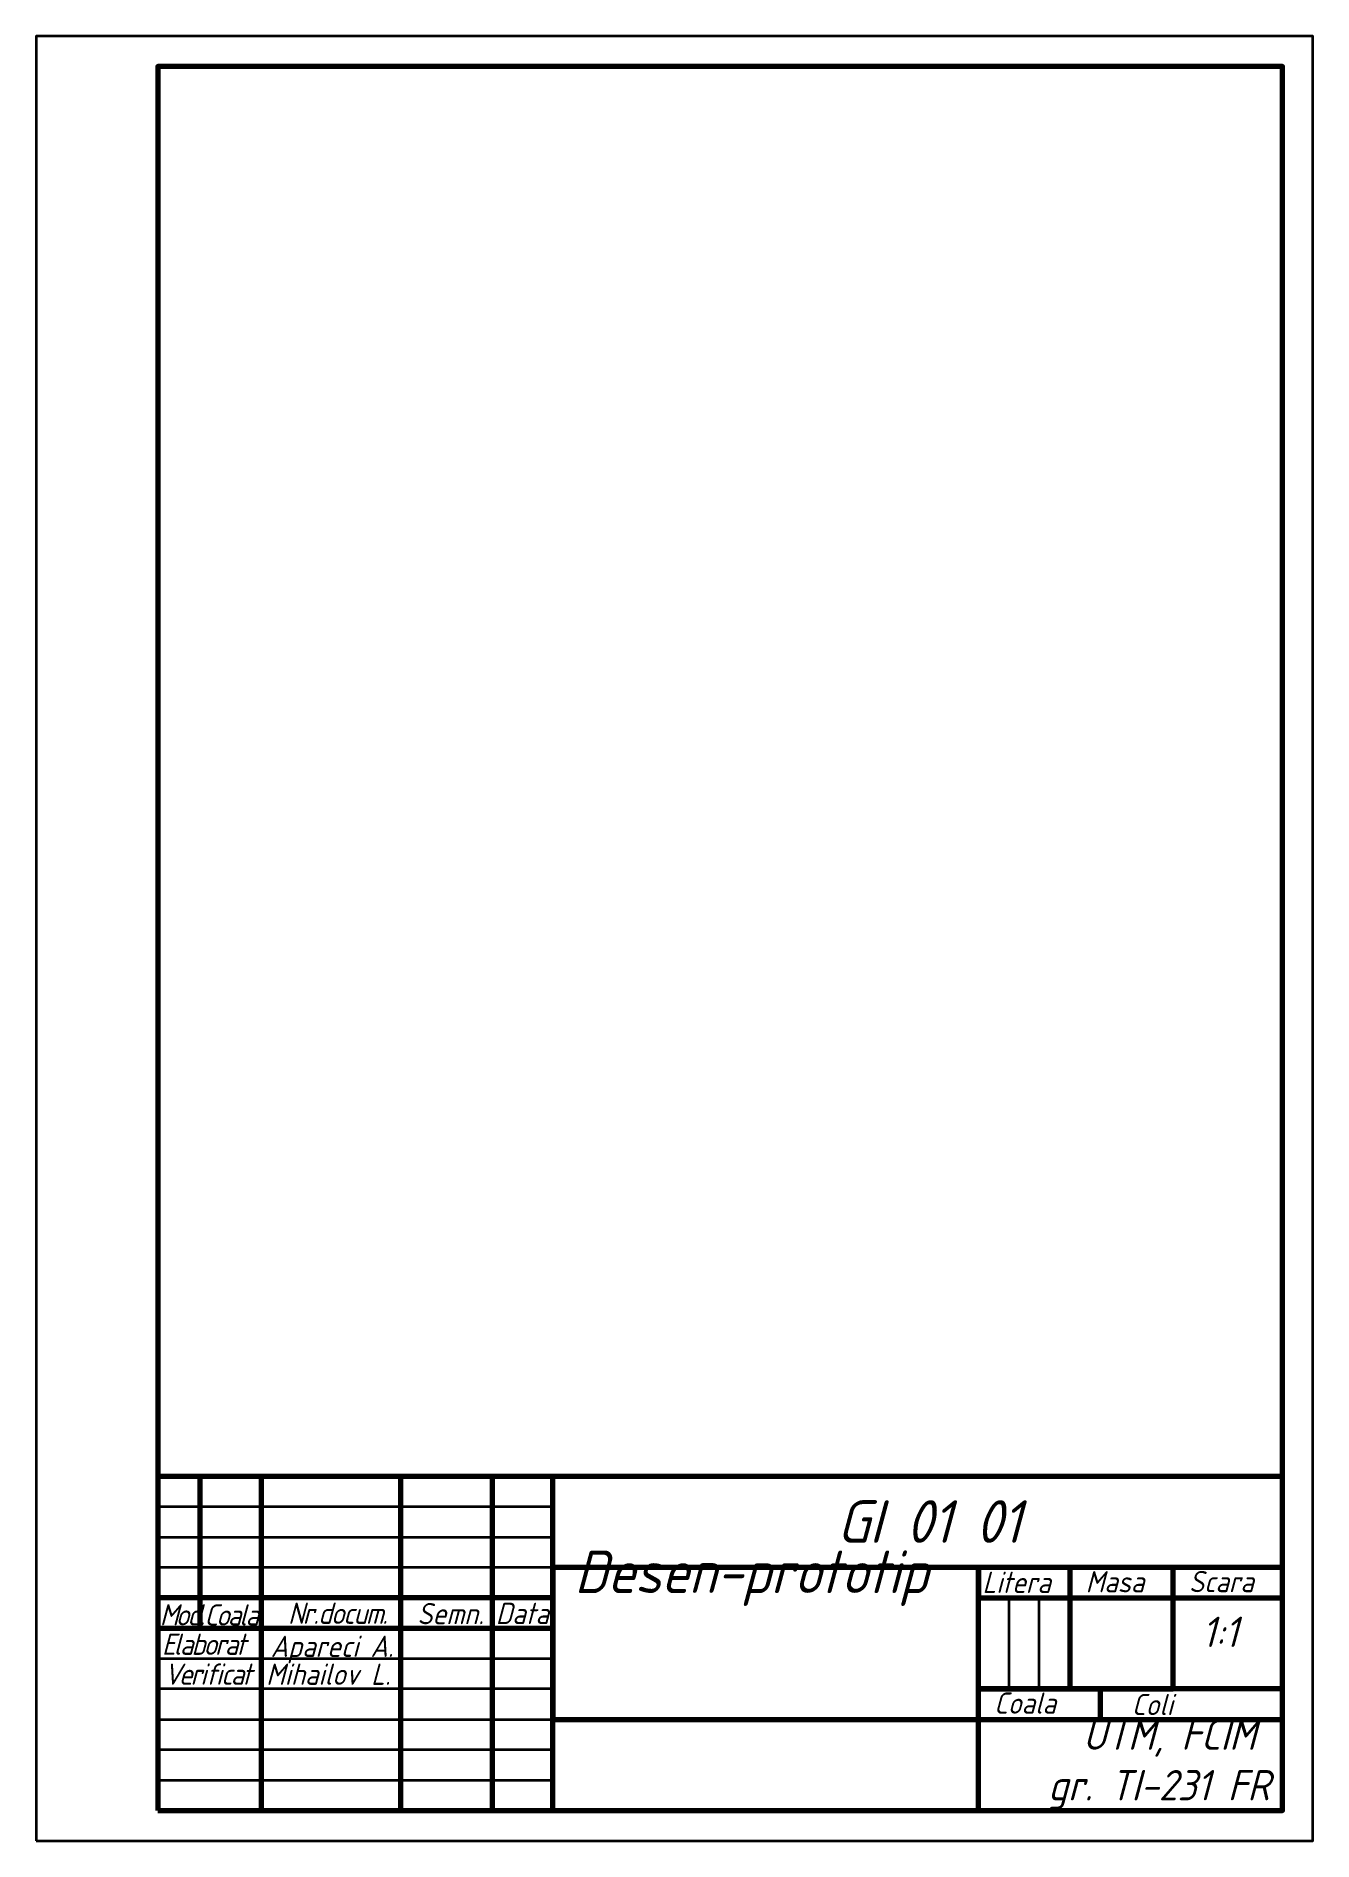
# Model space of a CAD drawing. Header units: millimetres. Extents: x 0 to 210, y 0 to 297.
import ezdxf

# ---------------------------------------------------------------- set-up
doc = ezdxf.new("R2010")
doc.units = ezdxf.units.MM
for name, color, linetype, lineweight in [('Contur', 190, 'Continuous', 70), ('Subtire', 191, 'Continuous', 35), ('Text 3.5', 214, 'Continuous', 35), ('Text 5', 242, 'Continuous', 50), ('Text 7', 240, 'Continuous', 70)]:
    doc.layers.add(name, color=color, linetype=linetype, lineweight=lineweight)
doc.styles.get("Standard").update_dxf_attribs({"font": 'isocp.shx', "oblique": 15})

msp = doc.modelspace()

# ---------------------------------------------------------------- linework, layer by layer
at = {"layer": 'Contur'}
for p, q in [((20, 60), (205, 60)), ((20, 60), (20, 5)), ((27, 35), (27, 60)), ((27, 60), (37, 60)), ((37, 60), (37, 5)), ((60, 5), (60, 60)), ((60, 60), (75, 60)), ((75, 60), (75, 5)), ((85, 5), (85, 60)), ((85, 5), (85, 60)), ((205, 45), (85, 45)), ((85, 45), (85, 20)), ((155, 5), (155, 45)), ((155, 45), (155, 40)), ((170, 45), (170, 25)), ((187, 25), (187, 45)), ((85, 40), (20, 40)), ((85, 35), (85, 40)), ((155, 40), (205, 40)), ((20, 35), (85, 35)), ((205, 25), (155, 25)), ((155, 25), (175, 25)), ((170, 25), (187, 25)), ((175, 25), (175, 20)), ((205, 20), (205, 25)), ((85, 20), (205, 20)), ((205, 5), (205, 20)), ((37, 5), (60, 5)), ((75, 5), (85, 5))]:
    msp.add_line(p, q, dxfattribs=at)
msp.add_lwpolyline([(20, 5), (205, 5), (205, 292), (20, 292)], close=True, dxfattribs=at)
at = {"layer": 'Subtire'}
for p, q in [((85, 55), (20, 55)), ((85, 50), (85, 55)), ((20, 45), (20, 50)), ((20, 50), (85, 50)), ((85, 45), (20, 45)), ((160, 40), (160, 25)), ((165, 25), (165, 40)), ((20, 25), (20, 30)), ((20, 30), (85, 30)), ((85, 25), (20, 25)), ((85, 20), (85, 25)), ((160, 25), (165, 25)), ((20, 15), (20, 20)), ((20, 20), (85, 20)), ((85, 15), (20, 15)), ((85, 10), (85, 15)), ((20, 10), (85, 10))]:
    msp.add_line(p, q, dxfattribs=at)
msp.add_lwpolyline([(0, 0), (210, 0), (210, 297), (0, 297)], close=True, dxfattribs=at)

# ---------------------------------------------------------------- texts
at = {"layer": 'Text 3.5', "char_height": 3.5, "attachment_point": 1}
for s, width, insert in [('Litera', 13.648, (155.65, 44.3)), (' Masa', 15.6443, (170.62, 44.4)), (' Scara', 16.7302, (187.62, 44.43)), ('{\\T0.75;Mod.}', 5.7572, (20.34, 38.96)), ('{\\T0.75;Coala}', 8.6035, (27.67, 38.93)), ('{\\T0.9;  Nr.docum.}', 47.1699, (37.83, 39.21)), (' Semn.', 24.3008, (60.7, 39.15)), ('Data', 8.779, (75.6, 39.19)), ('{\\T0.75;Elaborat}', 15.4915, (20.69, 34.11)), ('Apareci A.', 46.405, (38.59, 33.77)), ('{\\T0.8;Verificat}', 14.8205, (21.06, 29.2)), ('Mihailov L.', 21.4724, (37.83, 29.18)), (' Coala', 18.7578, (155.55, 24.43)), ('  Coli', 26.7777, (176.21, 24.19))]:
    msp.add_mtext_dynamic_manual_height_columns(s, width=width, gutter_width=12.5, heights=[0], dxfattribs=dict(at, insert=insert))
at = {"layer": 'Text 5', "char_height": 5, "attachment_point": 1}
for s, width, insert in [(' 1:1', 14.4166, (188.88, 36.9)), ('      UTM, FCIM\\P    gr. TI-231 FR', 50, (155, 20))]:
    msp.add_mtext_dynamic_manual_height_columns(s, width=width, gutter_width=12.5, heights=[0], dxfattribs=dict(at, insert=insert))
at = {"layer": 'Text 7', "attachment_point": 1}
for s, width, insert, char_height in [('         GI 01 01', 109.7789, (95.72, 56.06), 7), (' {\\H2.8x;    Desen-prototip}', 66.6948, (88.54, 47.78), 2.5)]:
    msp.add_mtext_dynamic_manual_height_columns(s, width=width, gutter_width=12.5, heights=[0], dxfattribs=dict(at, insert=insert, char_height=char_height))

doc.saveas('drawing.dxf')
